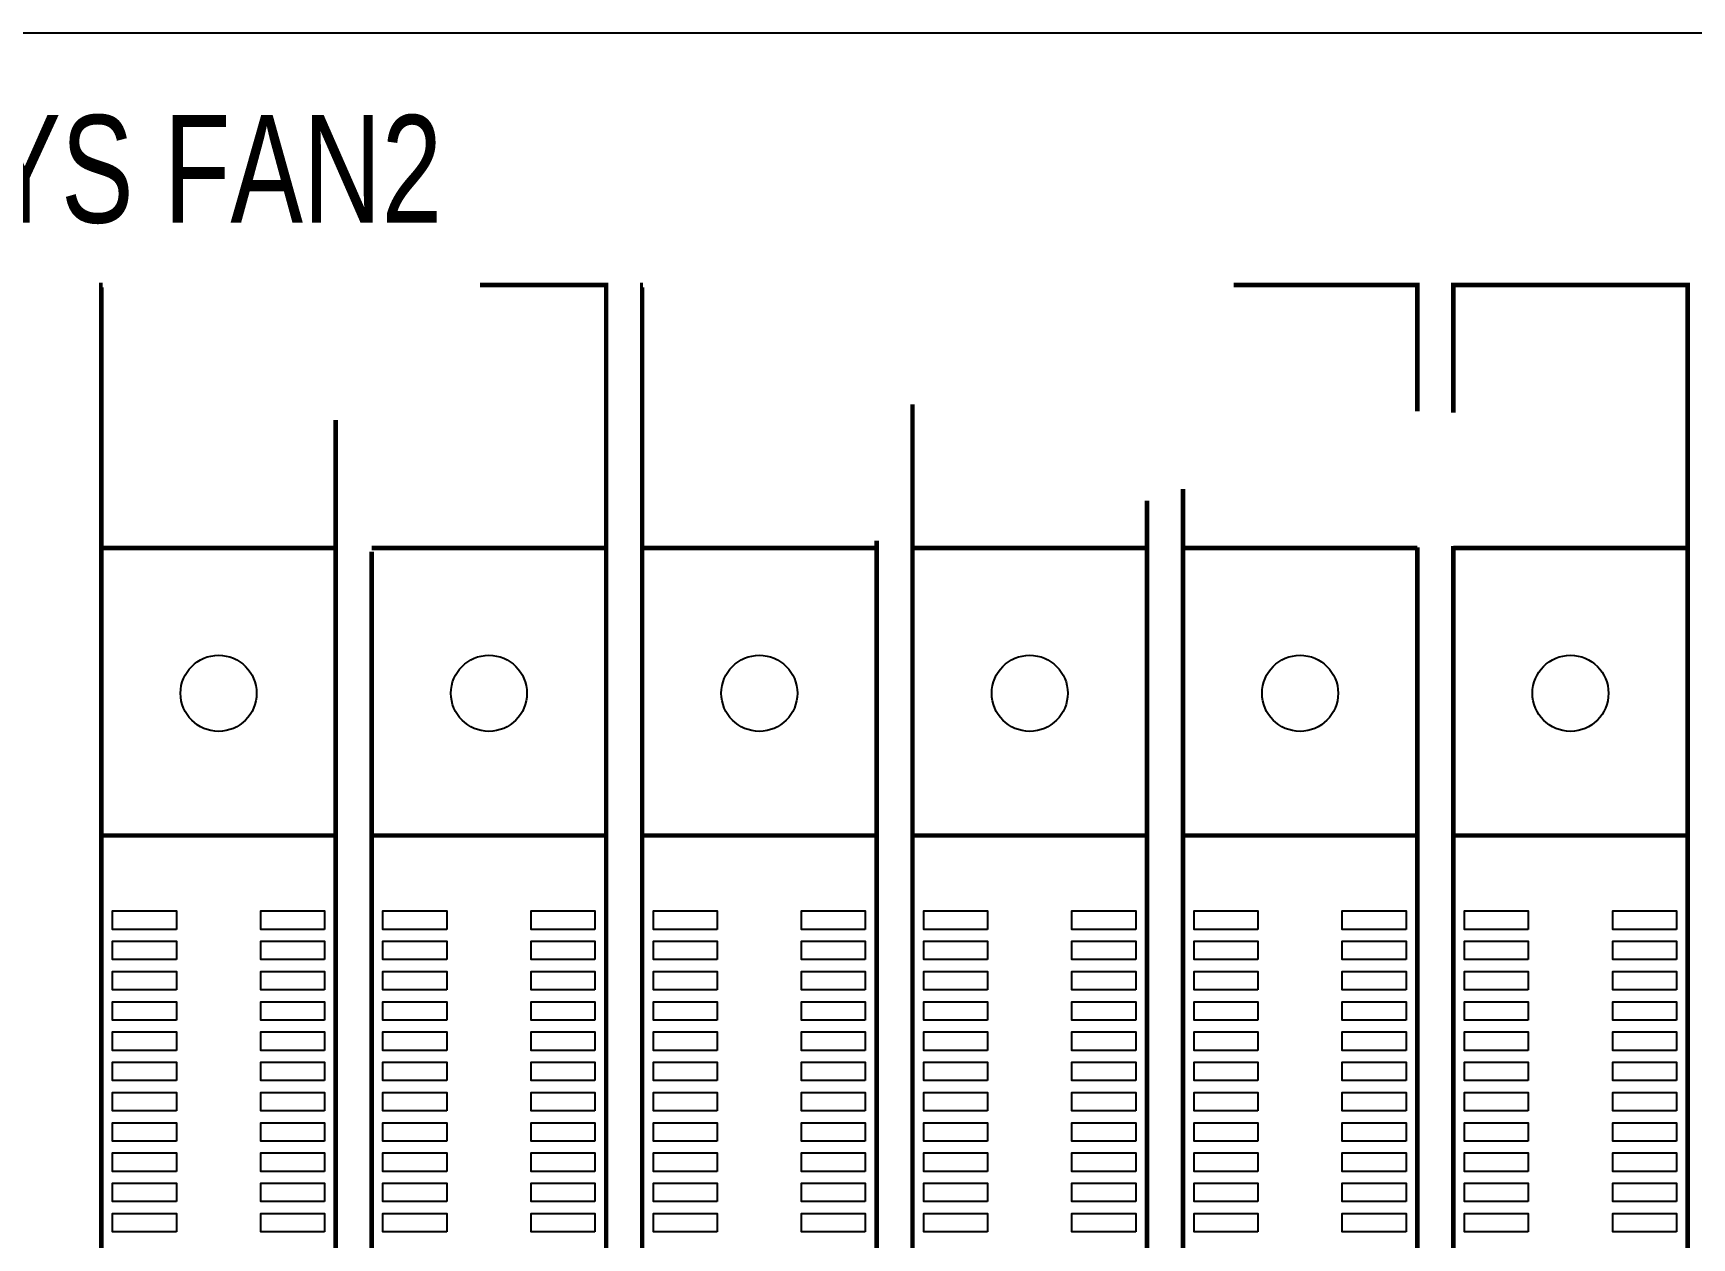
# Model space of a CAD drawing. Extents: x 0 to 344, y -1 to 330.
# Drawn here: x 72 to 126.9, y 290.4 to 330.2 of the extents above; entities that cross this region are included whole.
import ezdxf

# ---------------------------------------------------------------- set-up
doc = ezdxf.new("R2010")
doc.units = 0
for name, color, linetype in [('BOARD_GEOMETRY_OUTLINE', 2, 'CONTINUOUS'), ('BOARD_GEOMETRY_SILKSCREEN_TOP', 1, 'CONTINUOUS'), ('PACKAGE_GEOMETRY_SILKSCREEN_TOP', 3, 'CONTINUOUS'), ('PIN_TOP', 4, 'CONTINUOUS')]:
    doc.layers.add(name, color=color, linetype=linetype)

msp = doc.modelspace()

# ---------------------------------------------------------------- linework, layer by layer
at = {"layer": 'BOARD_GEOMETRY_OUTLINE'}
msp.add_lwpolyline([(330.2, 328.200004, 0.414214), (328.200004, 330.2), (1.999996, 330.2, 0.414214), (0, 328.200004)], format="xyb", dxfattribs=at)
msp.add_lwpolyline([(0, 328.200004), (0, 1.999996, 0.414214), (1.999996, 0), (328.200004, 0, 0.414214), (330.2, 1.999996), (330.2, 328.200004, 0.414214), (328.200004, 330.2), (1.999996, 330.2, 0.414214)], format="xyb", close=True, dxfattribs=at)
at = {"layer": 'PACKAGE_GEOMETRY_SILKSCREEN_TOP', "const_width": 0.1524}
for points in [[(74.330052, 321.878198), (74.290682, 321.878198), (74.290682, 156.878274)], [(83.23072, 156.878274), (90.980768, 156.878274), (90.980768, 321.878198), (86.811104, 321.878198)], [(92.200984, 321.878198), (92.170758, 321.878198), (92.170758, 156.878274)], [(117.800882, 317.702946), (117.800882, 321.878198), (111.725456, 321.878198)], [(126.74092, 165.243002), (126.74092, 321.878198), (118.990872, 321.878198), (118.990872, 317.655194)], [(101.110796, 317.92545), (101.110796, 156.878274)], [(74.290682, 156.878274), (82.04073, 156.878274), (82.04073, 317.416688)], [(101.110796, 156.878274), (108.860844, 156.878274), (108.860844, 314.745624)], [(110.050834, 315.127132), (110.050834, 156.878274)], [(74.290682, 313.17819), (82.04073, 313.17819)], [(81.665826, 313.17819), (74.66584, 313.17819)], [(83.23072, 313.17819), (90.980768, 313.17819)], [(90.605864, 313.17819), (83.605878, 313.17819)], [(92.170758, 156.878274), (99.920806, 156.878274), (99.920806, 313.42584)], [(92.170758, 313.17819), (99.920806, 313.17819)], [(99.545902, 313.17819), (92.545916, 313.17819)], [(101.110796, 313.17819), (108.860844, 313.17819)], [(108.48594, 313.17819), (101.485954, 313.17819)], [(110.050834, 313.17819), (117.800882, 313.17819)], [(117.425978, 313.17819), (110.425992, 313.17819)], [(117.800882, 165.314884), (117.800882, 313.203336)], [(118.990872, 313.251088), (118.990872, 165.322758)], [(118.990872, 313.17819), (126.74092, 313.17819)], [(126.366016, 313.17819), (119.36603, 313.17819)], [(83.23072, 313.060334), (83.23072, 156.878274)], [(74.290682, 303.678336), (82.04073, 303.678336)], [(83.23072, 303.678336), (90.980768, 303.678336)], [(92.170758, 303.678336), (99.920806, 303.678336)], [(101.110796, 303.678336), (108.860844, 303.678336)], [(110.050834, 303.678336), (117.800882, 303.678336)], [(118.990872, 303.678336), (126.74092, 303.678336)]]:
    msp.add_lwpolyline(points, dxfattribs=at)
at = {"layer": 'PIN_TOP'}
for points in [[(76.769976, 300.57344), (74.661776, 300.57344), (74.661776, 301.18304), (76.769976, 301.18304)], [(81.66989, 300.57344), (79.56169, 300.57344), (79.56169, 301.18304), (81.66989, 301.18304)], [(85.710014, 300.57344), (83.601814, 300.57344), (83.601814, 301.18304), (85.710014, 301.18304)], [(90.609928, 300.57344), (88.501728, 300.57344), (88.501728, 301.18304), (90.609928, 301.18304)], [(94.650052, 300.57344), (92.541852, 300.57344), (92.541852, 301.18304), (94.650052, 301.18304)], [(99.549966, 300.57344), (97.441766, 300.57344), (97.441766, 301.18304), (99.549966, 301.18304)], [(103.59009, 300.57344), (101.48189, 300.57344), (101.48189, 301.18304), (103.59009, 301.18304)], [(108.490004, 300.57344), (106.381804, 300.57344), (106.381804, 301.18304), (108.490004, 301.18304)], [(112.530128, 300.57344), (110.421928, 300.57344), (110.421928, 301.18304), (112.530128, 301.18304)], [(117.430042, 300.57344), (115.321842, 300.57344), (115.321842, 301.18304), (117.430042, 301.18304)], [(121.470166, 300.57344), (119.361966, 300.57344), (119.361966, 301.18304), (121.470166, 301.18304)], [(126.37008, 300.57344), (124.26188, 300.57344), (124.26188, 301.18304), (126.37008, 301.18304)], [(76.769976, 299.573442), (74.661776, 299.573442), (74.661776, 300.183042), (76.769976, 300.183042)], [(81.66989, 299.573442), (79.56169, 299.573442), (79.56169, 300.183042), (81.66989, 300.183042)], [(85.710014, 299.573442), (83.601814, 299.573442), (83.601814, 300.183042), (85.710014, 300.183042)], [(90.609928, 299.573442), (88.501728, 299.573442), (88.501728, 300.183042), (90.609928, 300.183042)], [(94.650052, 299.573442), (92.541852, 299.573442), (92.541852, 300.183042), (94.650052, 300.183042)], [(99.549966, 299.573442), (97.441766, 299.573442), (97.441766, 300.183042), (99.549966, 300.183042)], [(103.59009, 299.573442), (101.48189, 299.573442), (101.48189, 300.183042), (103.59009, 300.183042)], [(108.490004, 299.573442), (106.381804, 299.573442), (106.381804, 300.183042), (108.490004, 300.183042)], [(112.530128, 299.573442), (110.421928, 299.573442), (110.421928, 300.183042), (112.530128, 300.183042)], [(117.430042, 299.573442), (115.321842, 299.573442), (115.321842, 300.183042), (117.430042, 300.183042)], [(121.470166, 299.573442), (119.361966, 299.573442), (119.361966, 300.183042), (121.470166, 300.183042)], [(126.37008, 299.573442), (124.26188, 299.573442), (124.26188, 300.183042), (126.37008, 300.183042)], [(76.769976, 298.573444), (74.661776, 298.573444), (74.661776, 299.183044), (76.769976, 299.183044)], [(81.66989, 298.573444), (79.56169, 298.573444), (79.56169, 299.183044), (81.66989, 299.183044)], [(85.710014, 298.573444), (83.601814, 298.573444), (83.601814, 299.183044), (85.710014, 299.183044)], [(90.609928, 298.573444), (88.501728, 298.573444), (88.501728, 299.183044), (90.609928, 299.183044)], [(94.650052, 298.573444), (92.541852, 298.573444), (92.541852, 299.183044), (94.650052, 299.183044)], [(99.549966, 298.573444), (97.441766, 298.573444), (97.441766, 299.183044), (99.549966, 299.183044)], [(103.59009, 298.573444), (101.48189, 298.573444), (101.48189, 299.183044), (103.59009, 299.183044)], [(108.490004, 298.573444), (106.381804, 298.573444), (106.381804, 299.183044), (108.490004, 299.183044)], [(112.530128, 298.573444), (110.421928, 298.573444), (110.421928, 299.183044), (112.530128, 299.183044)], [(117.430042, 298.573444), (115.321842, 298.573444), (115.321842, 299.183044), (117.430042, 299.183044)], [(121.470166, 298.573444), (119.361966, 298.573444), (119.361966, 299.183044), (121.470166, 299.183044)], [(126.37008, 298.573444), (124.26188, 298.573444), (124.26188, 299.183044), (126.37008, 299.183044)], [(76.769976, 297.573446), (74.661776, 297.573446), (74.661776, 298.183046), (76.769976, 298.183046)], [(81.66989, 297.573446), (79.56169, 297.573446), (79.56169, 298.183046), (81.66989, 298.183046)], [(85.710014, 297.573446), (83.601814, 297.573446), (83.601814, 298.183046), (85.710014, 298.183046)], [(90.609928, 297.573446), (88.501728, 297.573446), (88.501728, 298.183046), (90.609928, 298.183046)], [(94.650052, 297.573446), (92.541852, 297.573446), (92.541852, 298.183046), (94.650052, 298.183046)], [(99.549966, 297.573446), (97.441766, 297.573446), (97.441766, 298.183046), (99.549966, 298.183046)], [(103.59009, 297.573446), (101.48189, 297.573446), (101.48189, 298.183046), (103.59009, 298.183046)], [(108.490004, 297.573446), (106.381804, 297.573446), (106.381804, 298.183046), (108.490004, 298.183046)], [(112.530128, 297.573446), (110.421928, 297.573446), (110.421928, 298.183046), (112.530128, 298.183046)], [(117.430042, 297.573446), (115.321842, 297.573446), (115.321842, 298.183046), (117.430042, 298.183046)], [(121.470166, 297.573446), (119.361966, 297.573446), (119.361966, 298.183046), (121.470166, 298.183046)], [(126.37008, 297.573446), (124.26188, 297.573446), (124.26188, 298.183046), (126.37008, 298.183046)], [(76.769976, 296.573448), (74.661776, 296.573448), (74.661776, 297.183048), (76.769976, 297.183048)], [(81.66989, 296.573448), (79.56169, 296.573448), (79.56169, 297.183048), (81.66989, 297.183048)], [(85.710014, 296.573448), (83.601814, 296.573448), (83.601814, 297.183048), (85.710014, 297.183048)], [(90.609928, 296.573448), (88.501728, 296.573448), (88.501728, 297.183048), (90.609928, 297.183048)], [(94.650052, 296.573448), (92.541852, 296.573448), (92.541852, 297.183048), (94.650052, 297.183048)], [(99.549966, 296.573448), (97.441766, 296.573448), (97.441766, 297.183048), (99.549966, 297.183048)], [(103.59009, 296.573448), (101.48189, 296.573448), (101.48189, 297.183048), (103.59009, 297.183048)], [(108.490004, 296.573448), (106.381804, 296.573448), (106.381804, 297.183048), (108.490004, 297.183048)], [(112.530128, 296.573448), (110.421928, 296.573448), (110.421928, 297.183048), (112.530128, 297.183048)], [(117.430042, 296.573448), (115.321842, 296.573448), (115.321842, 297.183048), (117.430042, 297.183048)], [(121.470166, 296.573448), (119.361966, 296.573448), (119.361966, 297.183048), (121.470166, 297.183048)], [(126.37008, 296.573448), (124.26188, 296.573448), (124.26188, 297.183048), (126.37008, 297.183048)], [(76.769976, 295.57345), (74.661776, 295.57345), (74.661776, 296.18305), (76.769976, 296.18305)], [(81.66989, 295.57345), (79.56169, 295.57345), (79.56169, 296.18305), (81.66989, 296.18305)], [(85.710014, 295.57345), (83.601814, 295.57345), (83.601814, 296.18305), (85.710014, 296.18305)], [(90.609928, 295.57345), (88.501728, 295.57345), (88.501728, 296.18305), (90.609928, 296.18305)], [(94.650052, 295.57345), (92.541852, 295.57345), (92.541852, 296.18305), (94.650052, 296.18305)], [(99.549966, 295.57345), (97.441766, 295.57345), (97.441766, 296.18305), (99.549966, 296.18305)], [(103.59009, 295.57345), (101.48189, 295.57345), (101.48189, 296.18305), (103.59009, 296.18305)], [(108.490004, 295.57345), (106.381804, 295.57345), (106.381804, 296.18305), (108.490004, 296.18305)], [(112.530128, 295.57345), (110.421928, 295.57345), (110.421928, 296.18305), (112.530128, 296.18305)], [(117.430042, 295.57345), (115.321842, 295.57345), (115.321842, 296.18305), (117.430042, 296.18305)], [(121.470166, 295.57345), (119.361966, 295.57345), (119.361966, 296.18305), (121.470166, 296.18305)], [(126.37008, 295.57345), (124.26188, 295.57345), (124.26188, 296.18305), (126.37008, 296.18305)], [(76.769976, 294.573452), (74.661776, 294.573452), (74.661776, 295.183052), (76.769976, 295.183052)], [(81.66989, 294.573452), (79.56169, 294.573452), (79.56169, 295.183052), (81.66989, 295.183052)], [(85.710014, 294.573452), (83.601814, 294.573452), (83.601814, 295.183052), (85.710014, 295.183052)], [(90.609928, 294.573452), (88.501728, 294.573452), (88.501728, 295.183052), (90.609928, 295.183052)], [(94.650052, 294.573452), (92.541852, 294.573452), (92.541852, 295.183052), (94.650052, 295.183052)], [(99.549966, 294.573452), (97.441766, 294.573452), (97.441766, 295.183052), (99.549966, 295.183052)], [(103.59009, 294.573452), (101.48189, 294.573452), (101.48189, 295.183052), (103.59009, 295.183052)], [(108.490004, 294.573452), (106.381804, 294.573452), (106.381804, 295.183052), (108.490004, 295.183052)], [(112.530128, 294.573452), (110.421928, 294.573452), (110.421928, 295.183052), (112.530128, 295.183052)], [(117.430042, 294.573452), (115.321842, 294.573452), (115.321842, 295.183052), (117.430042, 295.183052)], [(121.470166, 294.573452), (119.361966, 294.573452), (119.361966, 295.183052), (121.470166, 295.183052)], [(126.37008, 294.573452), (124.26188, 294.573452), (124.26188, 295.183052), (126.37008, 295.183052)], [(76.769976, 293.573454), (74.661776, 293.573454), (74.661776, 294.183054), (76.769976, 294.183054)], [(81.66989, 293.573454), (79.56169, 293.573454), (79.56169, 294.183054), (81.66989, 294.183054)], [(85.710014, 293.573454), (83.601814, 293.573454), (83.601814, 294.183054), (85.710014, 294.183054)], [(90.609928, 293.573454), (88.501728, 293.573454), (88.501728, 294.183054), (90.609928, 294.183054)], [(94.650052, 293.573454), (92.541852, 293.573454), (92.541852, 294.183054), (94.650052, 294.183054)], [(99.549966, 293.573454), (97.441766, 293.573454), (97.441766, 294.183054), (99.549966, 294.183054)], [(103.59009, 293.573454), (101.48189, 293.573454), (101.48189, 294.183054), (103.59009, 294.183054)], [(108.490004, 293.573454), (106.381804, 293.573454), (106.381804, 294.183054), (108.490004, 294.183054)], [(112.530128, 293.573454), (110.421928, 293.573454), (110.421928, 294.183054), (112.530128, 294.183054)], [(117.430042, 293.573454), (115.321842, 293.573454), (115.321842, 294.183054), (117.430042, 294.183054)], [(121.470166, 293.573454), (119.361966, 293.573454), (119.361966, 294.183054), (121.470166, 294.183054)], [(126.37008, 293.573454), (124.26188, 293.573454), (124.26188, 294.183054), (126.37008, 294.183054)], [(76.769976, 292.573456), (74.661776, 292.573456), (74.661776, 293.183056), (76.769976, 293.183056)], [(81.66989, 292.573456), (79.56169, 292.573456), (79.56169, 293.183056), (81.66989, 293.183056)], [(85.710014, 292.573456), (83.601814, 292.573456), (83.601814, 293.183056), (85.710014, 293.183056)], [(90.609928, 292.573456), (88.501728, 292.573456), (88.501728, 293.183056), (90.609928, 293.183056)], [(94.650052, 292.573456), (92.541852, 292.573456), (92.541852, 293.183056), (94.650052, 293.183056)], [(99.549966, 292.573456), (97.441766, 292.573456), (97.441766, 293.183056), (99.549966, 293.183056)], [(103.59009, 292.573456), (101.48189, 292.573456), (101.48189, 293.183056), (103.59009, 293.183056)], [(108.490004, 292.573456), (106.381804, 292.573456), (106.381804, 293.183056), (108.490004, 293.183056)], [(112.530128, 292.573456), (110.421928, 292.573456), (110.421928, 293.183056), (112.530128, 293.183056)], [(117.430042, 292.573456), (115.321842, 292.573456), (115.321842, 293.183056), (117.430042, 293.183056)], [(121.470166, 292.573456), (119.361966, 292.573456), (119.361966, 293.183056), (121.470166, 293.183056)], [(126.37008, 292.573456), (124.26188, 292.573456), (124.26188, 293.183056), (126.37008, 293.183056)], [(76.769976, 291.573458), (74.661776, 291.573458), (74.661776, 292.183058), (76.769976, 292.183058)], [(81.66989, 291.573458), (79.56169, 291.573458), (79.56169, 292.183058), (81.66989, 292.183058)], [(85.710014, 291.573458), (83.601814, 291.573458), (83.601814, 292.183058), (85.710014, 292.183058)], [(90.609928, 291.573458), (88.501728, 291.573458), (88.501728, 292.183058), (90.609928, 292.183058)], [(94.650052, 291.573458), (92.541852, 291.573458), (92.541852, 292.183058), (94.650052, 292.183058)], [(99.549966, 291.573458), (97.441766, 291.573458), (97.441766, 292.183058), (99.549966, 292.183058)], [(103.59009, 291.573458), (101.48189, 291.573458), (101.48189, 292.183058), (103.59009, 292.183058)], [(108.490004, 291.573458), (106.381804, 291.573458), (106.381804, 292.183058), (108.490004, 292.183058)], [(112.530128, 291.573458), (110.421928, 291.573458), (110.421928, 292.183058), (112.530128, 292.183058)], [(117.430042, 291.573458), (115.321842, 291.573458), (115.321842, 292.183058), (117.430042, 292.183058)], [(121.470166, 291.573458), (119.361966, 291.573458), (119.361966, 292.183058), (121.470166, 292.183058)], [(126.37008, 291.573458), (124.26188, 291.573458), (124.26188, 292.183058), (126.37008, 292.183058)], [(76.769976, 290.57346), (74.661776, 290.57346), (74.661776, 291.18306), (76.769976, 291.18306)], [(81.66989, 290.57346), (79.56169, 290.57346), (79.56169, 291.18306), (81.66989, 291.18306)], [(85.710014, 290.57346), (83.601814, 290.57346), (83.601814, 291.18306), (85.710014, 291.18306)], [(90.609928, 290.57346), (88.501728, 290.57346), (88.501728, 291.18306), (90.609928, 291.18306)], [(94.650052, 290.57346), (92.541852, 290.57346), (92.541852, 291.18306), (94.650052, 291.18306)], [(99.549966, 290.57346), (97.441766, 290.57346), (97.441766, 291.18306), (99.549966, 291.18306)], [(103.59009, 290.57346), (101.48189, 290.57346), (101.48189, 291.18306), (103.59009, 291.18306)], [(108.490004, 290.57346), (106.381804, 290.57346), (106.381804, 291.18306), (108.490004, 291.18306)], [(112.530128, 290.57346), (110.421928, 290.57346), (110.421928, 291.18306), (112.530128, 291.18306)], [(117.430042, 290.57346), (115.321842, 290.57346), (115.321842, 291.18306), (117.430042, 291.18306)], [(121.470166, 290.57346), (119.361966, 290.57346), (119.361966, 291.18306), (121.470166, 291.18306)], [(126.37008, 290.57346), (124.26188, 290.57346), (124.26188, 291.18306), (126.37008, 291.18306)]]:
    msp.add_lwpolyline(points, close=True, dxfattribs=at)
for centre in [(78.165706, 308.378352), (87.105744, 308.378352), (96.045782, 308.378352), (104.98582, 308.378352), (113.925858, 308.378352), (122.865896, 308.378352)]:
    msp.add_circle(centre, 1.2573, dxfattribs=at)

# ---------------------------------------------------------------- texts
at = {"layer": 'BOARD_GEOMETRY_SILKSCREEN_TOP', "width": 0.757143}
msp.add_text('SYS FAN2', height=3.556, dxfattribs=at).set_placement((68.15201, 323.935852))

doc.saveas('drawing.dxf')
